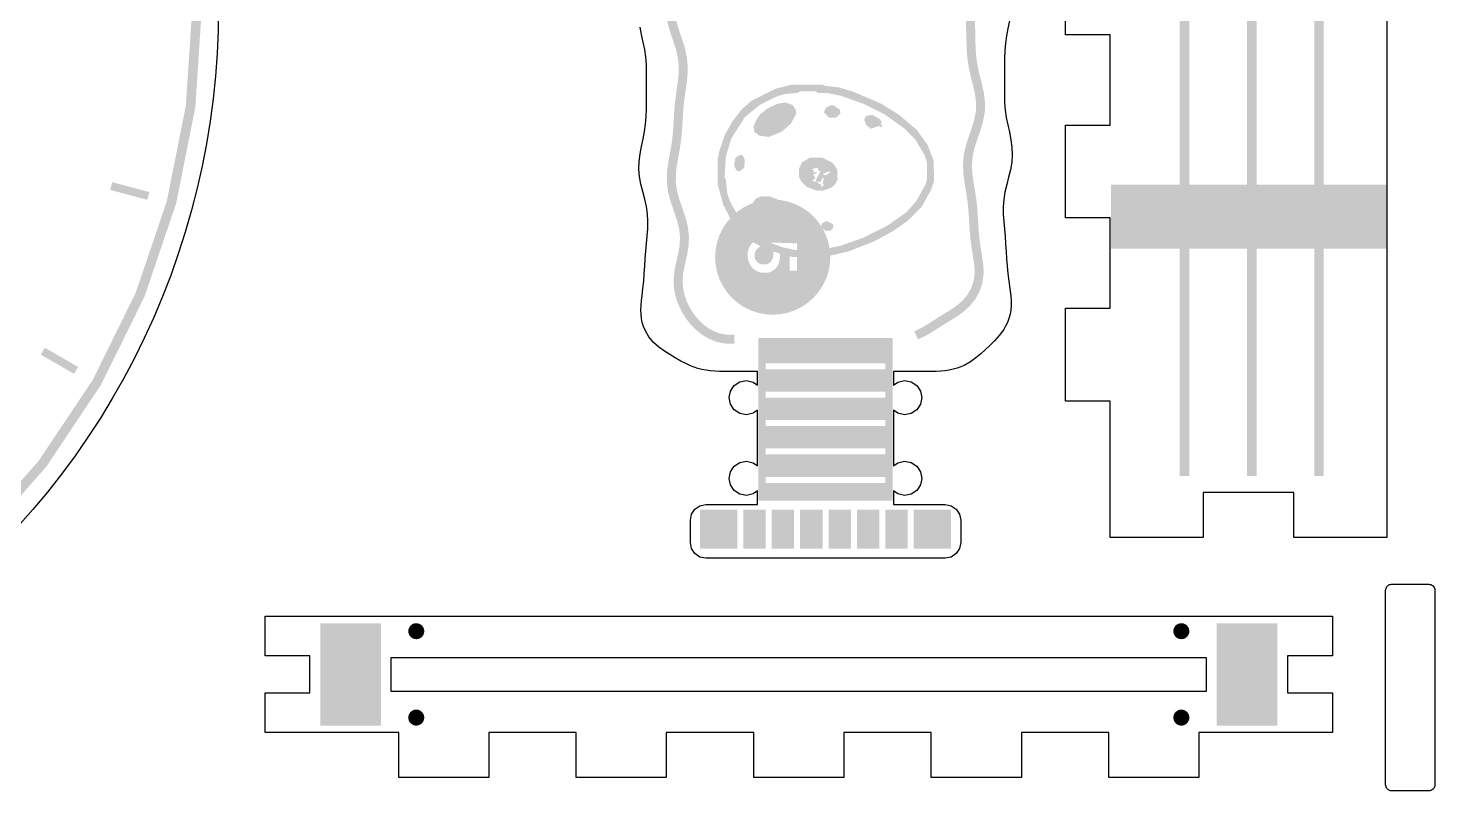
# Model space of a CAD drawing. Header units: millimetres. Extents: x 7 to 181, y 8 to 291.
# Drawn here: x 91.2 to 179, y 69.1 to 116.8 of the extents above; entities that cross this region are included whole.
import ezdxf

# ---------------------------------------------------------------- set-up
doc = ezdxf.new("R2010")
doc.units = ezdxf.units.MM
doc.layers.add('CUT', color=1, linetype='Continuous')
doc.layers.add('RASTER', color=7, linetype='Continuous')

msp = doc.modelspace()

# ---------------------------------------------------------------- hatches: boundary and pattern name
at = {"layer": 'RASTER'}
h = msp.add_hatch(color=7, dxfattribs=at)
h.paths.add_polyline_path([(102, 118), (101.598, 111.865), (100.398, 105.836), (98.422, 100.014), (95.703, 94.5), (92.288, 89.388), (88.234, 84.766), (83.612, 80.712), (78.5, 77.297), (72.986, 74.578), (67.164, 72.601), (61.135, 71.402), (55, 71), (48.865, 71.402), (42.835, 72.601), (37.014, 74.578), (31.5, 77.297), (26.388, 80.712), (21.766, 84.766), (17.712, 89.388), (14.297, 94.5), (11.578, 100.014), (9.601, 105.836), (8.402, 111.865), (8, 118), (8.402, 124.135), (9.601, 130.164), (11.578, 135.986), (14.297, 141.5), (17.712, 146.612), (21.766, 151.234), (26.388, 155.288), (31.5, 158.703), (37.014, 161.422), (42.835, 163.399), (48.865, 164.598), (55, 165), (61.135, 164.598), (67.164, 163.399), (72.986, 161.422), (78.5, 158.703), (83.612, 155.288), (88.234, 151.234), (92.288, 146.612), (95.703, 141.5), (98.422, 135.986), (100.398, 130.164), (101.598, 124.135)])
h.paths.add_polyline_path([(101.4, 118), (101.003, 111.944), (99.819, 105.991), (97.868, 100.243), (95.184, 94.8), (91.812, 89.753), (87.81, 85.19), (83.246, 81.188), (78.2, 77.816), (72.756, 75.132), (67.009, 73.181), (61.056, 71.997), (55, 71.6), (48.944, 71.997), (42.991, 73.181), (37.243, 75.132), (31.8, 77.816), (26.753, 81.188), (22.19, 85.19), (18.188, 89.753), (14.816, 94.8), (12.132, 100.243), (10.181, 105.991), (8.997, 111.944), (8.6, 118), (8.997, 124.056), (10.181, 130.009), (12.132, 135.757), (14.816, 141.2), (18.188, 146.247), (22.19, 150.81), (26.753, 154.812), (31.8, 158.184), (37.243, 160.868), (42.991, 162.819), (48.944, 164.003), (55, 164.4), (61.056, 164.003), (67.009, 162.819), (72.756, 160.868), (78.2, 158.184), (83.246, 154.812), (87.81, 150.81), (91.812, 146.247), (95.184, 141.2), (97.868, 135.757), (99.819, 130.009), (101.003, 124.056)], flags=0)
for points in [[(135.278, 97.627), (134.777, 97.63), (134.336, 97.717), (133.933, 97.875), (133.57, 98.091), (133.246, 98.351), (132.961, 98.644), (132.71, 98.965), (132.492, 99.313), (132.307, 99.689), (132.163, 100.095), (132.07, 100.531), (132.039, 101), (132.079, 101.508), (132.131, 101.768), (132.189, 102.043), (132.32, 102.605), (132.415, 103.189), (132.437, 103.786), (132.367, 104.384), (132.218, 104.97), (132.024, 105.539), (131.835, 106.088), (131.691, 106.62), (131.617, 107.141), (131.618, 107.662), (131.679, 108.195), (131.777, 108.744), (131.878, 109.307), (131.958, 109.877), (132.01, 110.446), (132.042, 111.008), (132.074, 111.561), (132.123, 112.109), (132.194, 112.659), (132.276, 113.218), (132.343, 113.791), (132.362, 114.378), (132.309, 114.97), (132.18, 115.558), (131.999, 116.131), (131.808, 116.685), (131.651, 117.221), (131.563, 117.741), (131.557, 118.255), (131.63, 118.779), (131.76, 119.319), (131.911, 119.877), (132.047, 120.449), (132.14, 121.028), (132.186, 121.605), (132.196, 122.174), (132.195, 122.733), (132.202, 123.285), (132.221, 123.838), (132.245, 124.4), (132.25, 124.972), (132.211, 125.554), (132.115, 126.137), (131.969, 126.712), (131.801, 127.272), (131.651, 127.814), (131.557, 128.339), (131.543, 128.853), (131.613, 129.37), (131.755, 129.903), (131.936, 130.455), (132.112, 131.025), (132.245, 131.609), (132.31, 132.198), (132.31, 132.782), (132.268, 133.353), (132.212, 133.912), (132.165, 134.463), (132.135, 135.014), (132.114, 135.572), (132.083, 136.139), (132.023, 136.712), (131.927, 137.285), (131.804, 137.849), (131.683, 138.399), (131.598, 138.932), (131.579, 139.46), (131.591, 139.707), (131.624, 139.959), (131.705, 140.483), (131.782, 141.007), (131.817, 141.543), (131.772, 142.079), (131.626, 142.593), (131.376, 143.059), (131.033, 143.455), (130.618, 143.768), (130.158, 143.994), (129.673, 144.145), (129.177, 144.238), (128.675, 144.293), (128.159, 144.327), (127.618, 144.343), (127.329, 144.337), (127.04, 144.332), (126.493, 144.299), (125.945, 144.248), (125.402, 144.181), (124.869, 144.114), (124.35, 144.073), (123.841, 144.079), (123.334, 144.147), (122.82, 144.276), (122.292, 144.449), (121.746, 144.632), (121.182, 144.783), (120.605, 144.864), (120.024, 144.856), (119.453, 144.766), (118.898, 144.625), (118.36, 144.472), (117.835, 144.341), (117.318, 144.252), (116.801, 144.208), (116.276, 144.199), (115.741, 144.207), (115.198, 144.213), (114.654, 144.206), (114.115, 144.192), (113.586, 144.185), (113.062, 144.207), (112.799, 144.243), (112.542, 144.289), (112.052, 144.45), (111.621, 144.663), (111.241, 144.905), (110.903, 145.152), (110.596, 145.39), (110.302, 145.615), (110.011, 145.829), (109.715, 146.048), (109.414, 146.288), (109.116, 146.569), (108.837, 146.902), (108.6, 147.294), (108.429, 147.741), (108.339, 148.245), (108.334, 148.509), (108.339, 148.779), (108.392, 149.311), (108.456, 149.849), (108.509, 150.395), (108.545, 150.94), (108.57, 151.48), (108.6, 152.011), (108.652, 152.536), (108.734, 153.06), (108.841, 153.592), (108.954, 154.136), (109.041, 154.696), (109.069, 155.269), (109.016, 155.846), (108.885, 156.415), (108.705, 156.969), (108.515, 157.505), (108.356, 158.03), (108.308, 158.29), (108.277, 158.551), (108.309, 159.064), (108.436, 159.531), (108.634, 159.956), (108.878, 160.335), (109.15, 160.668), (109.437, 160.961), (109.735, 161.22), (110.046, 161.447), (110.375, 161.646), (110.728, 161.812), (111.112, 161.94), (111.531, 162.023), (111.988, 162.059), (112.491, 162.053), (112.756, 162.035), (113.044, 162.025), (113.621, 162.028), (114.214, 162.1), (114.8, 162.241), (115.371, 162.424), (115.924, 162.605), (116.458, 162.743), (116.977, 162.806), (117.494, 162.784), (118.023, 162.684), (118.571, 162.532), (119.136, 162.368), (119.715, 162.23), (120.3, 162.143), (120.883, 162.112), (121.455, 162.118), (122.017, 162.136), (122.572, 162.147), (123.128, 162.144), (123.693, 162.139), (124.268, 162.152), (124.85, 162.207), (125.432, 162.313), (126.005, 162.46), (126.562, 162.615), (127.101, 162.74), (127.624, 162.8), (128.141, 162.778), (128.666, 162.674), (129.208, 162.507), (129.77, 162.315), (130.349, 162.143), (130.941, 162.031), (131.536, 161.996), (132.121, 162.027), (132.692, 162.095), (133.251, 162.17), (133.803, 162.23), (134.355, 162.269), (134.915, 162.297), (135.484, 162.335), (136.058, 162.399), (136.63, 162.493), (137.191, 162.603), (137.738, 162.698), (138.268, 162.747), (138.79, 162.727), (139.316, 162.629), (139.855, 162.466), (140.413, 162.269), (140.991, 162.083), (141.584, 161.955), (142.186, 161.915), (142.782, 161.963), (143.362, 162.072), (143.926, 162.202), (144.476, 162.318), (145.019, 162.4), (145.565, 162.447), (145.836, 162.451), (146.11, 162.452), (146.634, 162.417), (147.128, 162.353), (147.591, 162.262), (148.02, 162.138), (148.411, 161.97), (148.757, 161.752), (149.049, 161.482), (149.277, 161.163), (149.437, 160.8), (149.527, 160.399), (149.553, 159.967), (149.53, 159.506), (149.487, 159.015), (149.462, 158.494), (149.462, 158.21), (149.49, 157.91), (149.588, 157.336), (149.745, 156.761), (149.915, 156.203), (150.058, 155.661), (150.151, 155.129), (150.189, 154.595), (150.184, 154.053), (150.159, 153.5), (150.135, 152.937), (150.124, 152.373), (150.123, 151.815), (150.112, 151.266), (150.073, 150.726), (149.99, 150.189), (149.865, 149.645), (149.716, 149.088), (149.578, 148.513), (149.495, 147.921), (149.498, 147.32), (149.595, 146.723), (149.763, 146.142), (149.957, 145.579), (150.131, 145.035), (150.251, 144.506), (150.3, 143.984), (150.283, 143.455), (150.218, 142.913), (150.133, 142.356), (150.057, 141.79), (150.003, 141.221), (149.968, 140.657), (149.937, 140.102), (149.889, 139.555), (149.816, 139.008), (149.719, 138.455), (149.622, 137.888), (149.556, 137.306), (149.556, 136.712), (149.639, 136.117), (149.795, 135.532), (149.99, 134.965), (150.176, 134.417), (150.313, 133.887), (150.373, 133.369), (150.353, 132.85), (150.264, 132.318), (150.134, 131.769), (149.999, 131.204), (149.891, 130.629), (149.825, 130.052), (149.794, 129.481), (149.78, 128.92), (149.762, 128.366), (149.729, 127.814), (149.686, 127.255), (149.652, 126.685), (149.656, 126.103), (149.719, 125.516), (149.846, 124.932), (150.017, 124.361), (150.193, 123.808), (150.331, 123.273), (150.399, 122.754), (150.382, 122.24), (150.285, 121.715), (150.129, 121.173), (149.953, 120.612), (149.8, 120.035), (149.699, 119.45), (149.662, 118.864), (149.673, 118.288), (149.708, 117.724), (149.742, 117.169), (149.761, 116.617), (149.771, 116.059), (149.787, 115.492), (149.831, 114.917), (149.919, 114.339), (150.045, 113.767), (150.188, 113.208), (150.309, 112.666), (150.375, 112.141), (150.365, 111.625), (150.272, 111.104), (150.112, 110.567), (149.917, 110.011), (149.734, 109.436), (149.605, 108.846), (149.556, 108.251), (149.583, 107.662), (149.662, 107.087), (149.756, 106.526), (149.839, 105.976), (149.897, 105.429), (149.933, 104.878), (149.964, 104.318), (150.01, 103.75), (150.08, 103.18), (150.169, 102.618), (150.254, 102.063), (150.277, 101.792), (150.288, 101.525), (150.23, 101.015), (150.083, 100.56), (149.86, 100.16), (149.583, 99.818), (149.276, 99.534), (148.959, 99.299), (148.642, 99.096), (148.328, 98.904), (148.013, 98.709), (147.688, 98.5), (147.34, 98.278), (146.955, 98.055), (146.509, 97.844), (146.749, 97.338), (147.215, 97.559), (147.63, 97.799), (147.989, 98.028), (148.312, 98.235), (148.621, 98.427), (148.939, 98.621), (149.278, 98.839), (149.635, 99.104), (149.993, 99.436), (150.325, 99.847), (150.597, 100.338), (150.778, 100.897), (150.847, 101.49), (150.836, 101.825), (150.81, 102.135), (150.722, 102.704), (150.635, 103.258), (150.567, 103.806), (150.524, 104.355), (150.492, 104.912), (150.455, 105.478), (150.395, 106.048), (150.31, 106.615), (150.216, 107.171), (150.141, 107.713), (150.116, 108.241), (150.159, 108.763), (150.275, 109.29), (150.449, 109.833), (150.645, 110.394), (150.817, 110.974), (150.922, 111.57), (150.935, 112.17), (150.861, 112.763), (150.733, 113.338), (150.591, 113.896), (150.47, 114.441), (150.388, 114.98), (150.346, 115.522), (150.331, 116.072), (150.322, 116.631), (150.301, 117.196), (150.268, 117.758), (150.233, 118.311), (150.222, 118.852), (150.256, 119.384), (150.347, 119.915), (150.492, 120.456), (150.666, 121.012), (150.83, 121.587), (150.939, 122.179), (150.959, 122.782), (150.881, 123.38), (150.732, 123.962), (150.553, 124.526), (150.389, 125.072), (150.272, 125.606), (150.215, 126.135), (150.212, 126.67), (150.245, 127.217), (150.288, 127.776), (150.322, 128.34), (150.34, 128.904), (150.354, 129.459), (150.383, 130.005), (150.445, 130.545), (150.547, 131.088), (150.679, 131.64), (150.813, 132.208), (150.91, 132.793), (150.933, 133.391), (150.863, 133.99), (150.713, 134.577), (150.52, 135.146), (150.331, 135.696), (150.188, 136.229), (150.115, 136.751), (150.115, 137.274), (150.176, 137.809), (150.272, 138.359), (150.369, 138.923), (150.446, 139.493), (150.496, 140.062), (150.528, 140.624), (150.561, 141.178), (150.614, 141.726), (150.688, 142.277), (150.773, 142.837), (150.842, 143.412), (150.861, 144.001), (150.805, 144.595), (150.672, 145.183), (150.489, 145.756), (150.297, 146.311), (150.142, 146.847), (150.056, 147.367), (150.054, 147.883), (150.129, 148.408), (150.259, 148.95), (150.408, 149.51), (150.54, 150.083), (150.63, 150.663), (150.672, 151.24), (150.683, 151.809), (150.685, 152.367), (150.695, 152.92), (150.719, 153.475), (150.745, 154.038), (150.749, 154.613), (150.707, 155.197), (150.606, 155.781), (150.454, 156.356), (150.284, 156.916), (150.135, 157.458), (150.044, 157.991), (150.022, 158.236), (150.022, 158.476), (150.046, 158.977), (150.089, 159.467), (150.113, 159.969), (150.082, 160.477), (149.97, 160.975), (149.764, 161.441), (149.469, 161.853), (149.098, 162.197), (148.672, 162.466), (148.209, 162.665), (147.723, 162.807), (147.217, 162.906), (146.689, 162.975), (146.134, 163.012), (145.83, 163.012), (145.53, 163.006), (144.953, 162.957), (144.376, 162.869), (143.805, 162.749), (143.247, 162.62), (142.707, 162.519), (142.182, 162.476), (141.663, 162.51), (141.136, 162.624), (140.592, 162.8), (140.03, 162.998), (139.448, 163.174), (138.853, 163.283), (138.254, 163.307), (137.664, 163.254), (137.09, 163.154), (136.53, 163.045), (135.981, 162.954), (135.434, 162.893), (134.882, 162.857), (134.321, 162.828), (133.753, 162.788), (133.184, 162.727), (132.622, 162.651), (132.073, 162.585), (131.537, 162.556), (131.011, 162.587), (130.482, 162.688), (129.94, 162.848), (129.381, 163.04), (128.803, 163.217), (128.207, 163.335), (127.603, 163.36), (127.006, 163.292), (126.424, 163.158), (125.86, 163.001), (125.312, 162.861), (124.773, 162.762), (124.235, 162.712), (123.689, 162.699), (123.132, 162.705), (122.568, 162.707), (122.002, 162.696), (121.443, 162.678), (120.895, 162.672), (120.356, 162.701), (119.821, 162.78), (119.279, 162.909), (118.724, 163.071), (118.15, 163.23), (117.559, 163.34), (116.955, 163.366), (116.354, 163.294), (115.766, 163.143), (115.198, 162.957), (114.649, 162.781), (114.114, 162.652), (113.586, 162.587), (113.049, 162.586), (112.784, 162.595), (112.508, 162.613), (111.97, 162.619), (111.455, 162.578), (110.97, 162.482), (110.521, 162.332), (110.111, 162.14), (109.735, 161.914), (109.385, 161.658), (109.052, 161.369), (108.731, 161.041), (108.424, 160.663), (108.143, 160.226), (107.909, 159.722), (107.756, 159.154), (107.717, 158.553), (107.753, 158.209), (107.814, 157.888), (107.983, 157.33), (108.174, 156.788), (108.345, 156.265), (108.462, 155.757), (108.508, 155.257), (108.484, 154.753), (108.403, 154.237), (108.292, 153.704), (108.182, 153.159), (108.096, 152.607), (108.041, 152.055), (108.01, 151.509), (107.985, 150.972), (107.951, 150.44), (107.898, 149.909), (107.835, 149.371), (107.781, 148.819), (107.773, 148.508), (107.783, 148.176), (107.889, 147.592), (108.096, 147.049), (108.38, 146.578), (108.707, 146.186), (109.046, 145.865), (109.373, 145.603), (109.679, 145.378), (109.966, 145.166), (110.254, 144.946), (110.566, 144.704), (110.926, 144.441), (111.348, 144.174), (111.841, 143.931), (112.392, 143.749), (112.711, 143.69), (113.02, 143.648), (113.578, 143.625), (114.126, 143.632), (114.665, 143.646), (115.199, 143.652), (115.734, 143.647), (116.277, 143.639), (116.829, 143.648), (117.39, 143.696), (117.951, 143.793), (118.504, 143.93), (119.043, 144.084), (119.566, 144.217), (120.072, 144.297), (120.569, 144.305), (121.07, 144.234), (121.584, 144.096), (122.116, 143.917), (122.665, 143.738), (123.228, 143.597), (123.8, 143.52), (124.368, 143.513), (124.926, 143.557), (125.471, 143.625), (126.006, 143.691), (126.536, 143.74), (127.065, 143.773), (127.339, 143.777), (127.611, 143.783), (128.133, 143.767), (128.627, 143.735), (129.096, 143.684), (129.538, 143.601), (129.951, 143.474), (130.325, 143.29), (130.65, 143.046), (130.914, 142.742), (131.106, 142.383), (131.22, 141.979), (131.256, 141.538), (131.225, 141.066), (131.15, 140.567), (131.07, 140.04), (131.032, 139.757), (131.019, 139.455), (131.041, 138.877), (131.132, 138.295), (131.256, 137.73), (131.376, 137.179), (131.468, 136.636), (131.524, 136.095), (131.554, 135.546), (131.575, 134.988), (131.606, 134.424), (131.654, 133.86), (131.709, 133.304), (131.75, 132.76), (131.751, 132.229), (131.692, 131.702), (131.571, 131.171), (131.402, 130.626), (131.217, 130.062), (131.064, 129.48), (130.984, 128.883), (131, 128.281), (131.104, 127.69), (131.262, 127.117), (131.429, 126.562), (131.567, 126.022), (131.655, 125.49), (131.69, 124.956), (131.684, 124.414), (131.661, 123.86), (131.641, 123.298), (131.635, 122.735), (131.636, 122.179), (131.626, 121.632), (131.584, 121.094), (131.497, 120.558), (131.368, 120.015), (131.217, 119.458), (131.079, 118.883), (130.998, 118.291), (131.005, 117.69), (131.105, 117.095), (131.274, 116.515), (131.467, 115.955), (131.639, 115.412), (131.755, 114.884), (131.802, 114.362), (131.784, 113.833), (131.72, 113.291), (131.639, 112.735), (131.566, 112.17), (131.515, 111.602), (131.483, 111.04), (131.451, 110.487), (131.401, 109.941), (131.324, 109.396), (131.225, 108.843), (131.125, 108.277), (131.058, 107.695), (131.058, 107.101), (131.142, 106.507), (131.299, 105.923), (131.494, 105.357), (131.681, 104.81), (131.817, 104.281), (131.877, 103.764), (131.857, 103.246), (131.77, 102.714), (131.642, 102.166), (131.582, 101.879), (131.523, 101.575), (131.478, 101.005), (131.514, 100.455), (131.624, 99.943), (131.791, 99.472), (132.002, 99.041), (132.251, 98.643), (132.539, 98.275), (132.87, 97.935), (133.251, 97.63), (133.687, 97.372), (134.18, 97.179), (134.722, 97.072), (135.274, 97.066)], [(163.7, 161.2), (163.7, 88.8), (163.1, 88.8), (163.1, 161.2)], [(167.9, 161.2), (167.9, 88.8), (167.3, 88.8), (167.3, 161.2)], [(172.1, 161.2), (172.1, 88.8), (171.5, 88.8), (171.5, 161.2)], [(96.406, 107.164), (98.725, 106.543), (98.595, 106.06), (96.277, 106.681)], [(176, 107), (176, 103), (158.8, 103), (158.8, 107)], [(162.79, 105), (162.785, 104.928), (162.771, 104.858), (162.748, 104.79), (162.716, 104.725), (162.676, 104.665), (162.629, 104.611), (162.575, 104.564), (162.515, 104.524), (162.45, 104.492), (162.382, 104.469), (162.312, 104.455), (162.24, 104.45), (162.168, 104.455), (162.098, 104.469), (162.03, 104.492), (161.965, 104.524), (161.905, 104.564), (161.851, 104.611), (161.804, 104.665), (161.764, 104.725), (161.732, 104.79), (161.709, 104.858), (161.695, 104.928), (161.69, 105), (161.695, 105.072), (161.709, 105.142), (161.732, 105.21), (161.764, 105.275), (161.804, 105.335), (161.851, 105.389), (161.905, 105.436), (161.965, 105.476), (162.03, 105.508), (162.098, 105.531), (162.168, 105.545), (162.24, 105.55), (162.312, 105.545), (162.382, 105.531), (162.45, 105.508), (162.515, 105.476), (162.575, 105.436), (162.629, 105.389), (162.676, 105.335), (162.716, 105.275), (162.748, 105.21), (162.771, 105.142), (162.785, 105.072)], [(167.95, 105), (167.945, 104.928), (167.931, 104.858), (167.908, 104.79), (167.876, 104.725), (167.836, 104.665), (167.789, 104.611), (167.735, 104.564), (167.675, 104.524), (167.61, 104.492), (167.542, 104.469), (167.472, 104.455), (167.4, 104.45), (167.328, 104.455), (167.258, 104.469), (167.19, 104.492), (167.125, 104.524), (167.065, 104.564), (167.011, 104.611), (166.964, 104.665), (166.924, 104.725), (166.892, 104.79), (166.869, 104.858), (166.855, 104.928), (166.85, 105), (166.855, 105.072), (166.869, 105.142), (166.892, 105.21), (166.924, 105.275), (166.964, 105.335), (167.011, 105.389), (167.065, 105.436), (167.125, 105.476), (167.19, 105.508), (167.258, 105.531), (167.328, 105.545), (167.4, 105.55), (167.472, 105.545), (167.542, 105.531), (167.61, 105.508), (167.675, 105.476), (167.735, 105.436), (167.789, 105.389), (167.836, 105.335), (167.876, 105.275), (167.908, 105.21), (167.931, 105.142), (167.945, 105.072)], [(173.11, 105), (173.105, 104.928), (173.091, 104.858), (173.068, 104.79), (173.036, 104.725), (172.996, 104.665), (172.949, 104.611), (172.895, 104.564), (172.835, 104.524), (172.77, 104.492), (172.702, 104.469), (172.632, 104.455), (172.56, 104.45), (172.488, 104.455), (172.418, 104.469), (172.35, 104.492), (172.285, 104.524), (172.225, 104.564), (172.171, 104.611), (172.124, 104.665), (172.084, 104.725), (172.052, 104.79), (172.029, 104.858), (172.015, 104.928), (172.01, 105), (172.015, 105.072), (172.029, 105.142), (172.052, 105.21), (172.084, 105.275), (172.124, 105.335), (172.171, 105.389), (172.225, 105.436), (172.285, 105.476), (172.35, 105.508), (172.418, 105.531), (172.488, 105.545), (172.56, 105.55), (172.632, 105.545), (172.702, 105.531), (172.77, 105.508), (172.835, 105.476), (172.895, 105.436), (172.949, 105.389), (172.996, 105.335), (173.036, 105.275), (173.068, 105.21), (173.091, 105.142), (173.105, 105.072)], [(92.191, 96.817), (94.269, 95.617), (94.019, 95.183), (91.941, 96.383)], [(109.4, 79.6), (113.2, 79.6), (113.2, 73.2), (109.4, 73.2)], [(115.9, 79.1), (115.896, 79.035), (115.883, 78.971), (115.862, 78.909), (115.833, 78.85), (115.797, 78.796), (115.754, 78.746), (115.704, 78.703), (115.65, 78.667), (115.591, 78.638), (115.529, 78.617), (115.465, 78.604), (115.4, 78.6), (115.335, 78.604), (115.271, 78.617), (115.209, 78.638), (115.15, 78.667), (115.096, 78.703), (115.046, 78.746), (115.003, 78.796), (114.967, 78.85), (114.938, 78.909), (114.917, 78.971), (114.904, 79.035), (114.9, 79.1), (114.904, 79.165), (114.917, 79.229), (114.938, 79.291), (114.967, 79.35), (115.003, 79.404), (115.046, 79.454), (115.096, 79.497), (115.15, 79.533), (115.209, 79.562), (115.271, 79.583), (115.335, 79.596), (115.4, 79.6), (115.465, 79.596), (115.529, 79.583), (115.591, 79.562), (115.65, 79.533), (115.704, 79.497), (115.754, 79.454), (115.797, 79.404), (115.833, 79.35), (115.862, 79.291), (115.883, 79.229), (115.896, 79.165)], [(163.701, 79.1), (163.697, 79.035), (163.684, 78.971), (163.663, 78.909), (163.634, 78.85), (163.598, 78.796), (163.555, 78.746), (163.505, 78.703), (163.451, 78.667), (163.392, 78.638), (163.33, 78.617), (163.266, 78.604), (163.201, 78.6), (163.136, 78.604), (163.072, 78.617), (163.01, 78.638), (162.951, 78.667), (162.897, 78.703), (162.847, 78.746), (162.804, 78.796), (162.768, 78.85), (162.739, 78.909), (162.718, 78.971), (162.705, 79.035), (162.701, 79.1), (162.705, 79.165), (162.718, 79.229), (162.739, 79.291), (162.768, 79.35), (162.804, 79.404), (162.847, 79.454), (162.897, 79.497), (162.951, 79.533), (163.01, 79.562), (163.072, 79.583), (163.136, 79.596), (163.201, 79.6), (163.266, 79.596), (163.33, 79.583), (163.392, 79.562), (163.451, 79.533), (163.505, 79.497), (163.555, 79.454), (163.598, 79.404), (163.634, 79.35), (163.663, 79.291), (163.684, 79.229), (163.697, 79.165)], [(165.401, 79.6), (169.201, 79.6), (169.201, 73.2), (165.401, 73.2)], [(115.9, 73.7), (115.896, 73.635), (115.883, 73.571), (115.862, 73.509), (115.833, 73.45), (115.797, 73.396), (115.754, 73.346), (115.704, 73.303), (115.65, 73.267), (115.591, 73.238), (115.529, 73.217), (115.465, 73.204), (115.4, 73.2), (115.335, 73.204), (115.271, 73.217), (115.209, 73.238), (115.15, 73.267), (115.096, 73.303), (115.046, 73.346), (115.003, 73.396), (114.967, 73.45), (114.938, 73.509), (114.917, 73.571), (114.904, 73.635), (114.9, 73.7), (114.904, 73.765), (114.917, 73.829), (114.938, 73.891), (114.967, 73.95), (115.003, 74.004), (115.046, 74.054), (115.096, 74.097), (115.15, 74.133), (115.209, 74.162), (115.271, 74.183), (115.335, 74.196), (115.4, 74.2), (115.465, 74.196), (115.529, 74.183), (115.591, 74.162), (115.65, 74.133), (115.704, 74.097), (115.754, 74.054), (115.797, 74.004), (115.833, 73.95), (115.862, 73.891), (115.883, 73.829), (115.896, 73.765)], [(163.701, 73.7), (163.697, 73.635), (163.684, 73.571), (163.663, 73.509), (163.634, 73.45), (163.598, 73.396), (163.555, 73.346), (163.505, 73.303), (163.451, 73.267), (163.392, 73.238), (163.33, 73.217), (163.266, 73.204), (163.201, 73.2), (163.136, 73.204), (163.072, 73.217), (163.01, 73.238), (162.951, 73.267), (162.897, 73.303), (162.847, 73.346), (162.804, 73.396), (162.768, 73.45), (162.739, 73.509), (162.718, 73.571), (162.705, 73.635), (162.701, 73.7), (162.705, 73.765), (162.718, 73.829), (162.739, 73.891), (162.768, 73.95), (162.804, 74.004), (162.847, 74.054), (162.897, 74.097), (162.951, 74.133), (163.01, 74.162), (163.072, 74.183), (163.136, 74.196), (163.201, 74.2), (163.266, 74.196), (163.33, 74.183), (163.392, 74.162), (163.451, 74.133), (163.505, 74.097), (163.555, 74.054), (163.598, 74.004), (163.634, 73.95), (163.663, 73.891), (163.684, 73.829), (163.697, 73.765)]]:
    msp.add_hatch(color=7, dxfattribs=at).paths.add_polyline_path(points)
h = msp.add_hatch(color=7, dxfattribs=at)
h.paths.add_polyline_path([(147.725, 108.499), (147.751, 107.233), (147.579, 106.716), (147.002, 105.657), (146.054, 104.709), (145.193, 104.106), (143.961, 103.443), (142.411, 102.84), (140.947, 102.496), (138.879, 102.496), (138.449, 102.582), (137.157, 103.013), (136.442, 103.417), (135.322, 104.451), (134.978, 104.968), (134.573, 105.769), (134.228, 107.061), (134.228, 108.611), (134.314, 109.042), (134.659, 110.075), (135.15, 110.963), (135.753, 111.738), (136.356, 112.255), (137.846, 113.004), (138.879, 113.262), (140.774, 113.262), (140.947, 113.176), (141.808, 113.09), (142.669, 112.832), (144.418, 112.082), (145.537, 111.393), (146.657, 110.446), (147.346, 109.498)])
h.paths.add_polyline_path([(147.32, 108.353), (147.148, 108.87), (146.571, 109.843), (145.882, 110.532), (144.676, 111.393), (143.358, 112.056), (141.894, 112.573), (141.033, 112.746), (140.516, 112.746), (140.344, 112.832), (139.396, 112.832), (139.224, 112.746), (138.363, 112.659), (137.846, 112.487), (136.873, 111.996), (135.925, 111.221), (135.09, 109.903), (134.745, 108.783), (134.659, 107.491), (134.745, 107.319), (134.831, 106.458), (135.004, 105.941), (135.753, 104.623), (136.27, 104.106), (137.389, 103.417), (138.277, 103.099), (139.052, 102.926), (140.602, 102.926), (141.894, 103.185), (143.358, 103.702), (144.848, 104.451), (146.054, 105.312), (146.657, 106.001), (147.234, 107.061), (147.32, 107.405)], flags=0)
h.paths.add_polyline_path([(144.538, 110.739), (144.478, 110.592), (144.306, 110.678), (143.789, 110.506), (143.505, 110.739), (143.384, 111.083), (143.505, 111.307), (143.875, 111.367), (144.332, 111.135), (144.478, 110.937), (144.418, 110.704)], flags=0)
h.paths.add_polyline_path([(141.868, 111.686), (141.894, 111.454), (141.636, 111.195), (141.205, 111.195), (140.86, 111.54), (141.007, 111.824), (141.291, 111.97), (141.463, 111.97)], flags=0)
h.paths.add_polyline_path([(141.696, 107.982), (141.722, 107.319), (141.575, 107.035), (141.351, 106.828), (140.774, 106.63), (140.43, 106.63), (139.801, 106.863), (139.457, 107.207), (139.31, 107.491), (139.31, 108.008), (139.508, 108.413), (139.999, 108.697), (140.774, 108.697), (141.403, 108.379)], flags=0)
h.paths.add_polyline_path([(141.438, 104.537), (141.463, 104.305), (141.291, 104.132), (140.947, 104.132), (140.688, 104.391), (140.749, 104.589), (141.033, 104.735)], flags=0)
h.paths.add_polyline_path([(141.265, 107.776), (141.205, 107.836), (140.8, 107.69), (140.947, 107.578)], flags=0)
h.paths.add_polyline_path([(140.86, 107.405), (140.8, 107.466), (140.662, 107.173), (140.542, 107.207), (140.456, 107.121), (140.714, 107.001), (140.714, 106.828), (140.86, 106.975), (140.8, 107.087)], flags=0)
h.paths.add_polyline_path([(140.662, 107.862), (140.542, 107.862), (140.49, 108.069), (140.111, 107.982), (140.232, 107.896), (140.197, 107.776), (140.404, 107.81), (140.43, 107.75), (140.197, 107.638), (140.344, 107.405), (140.111, 107.259), (140.404, 107.173), (140.37, 107.293)], flags=0)
h.paths.add_polyline_path([(139.112, 111.686), (139.138, 111.454), (138.819, 110.825), (138.216, 110.308), (137.415, 109.989), (136.812, 110.075), (136.528, 110.308), (136.468, 110.678), (136.7, 111.135), (136.873, 111.393), (137.303, 111.738), (137.932, 112.056), (138.449, 112.143), (138.905, 111.996)], flags=0)
h.paths.add_polyline_path([(138.94, 105.054), (138.966, 104.563), (138.854, 104.33), (138.535, 104.132), (137.846, 104.132), (136.959, 104.537), (136.528, 104.968), (136.295, 105.424), (136.295, 105.683), (136.614, 106.139), (136.985, 106.286), (137.415, 106.286), (137.992, 106.088), (137.958, 105.967), (138.165, 105.657), (138.044, 105.536), (138.363, 105.51), (138.475, 105.364), (138.595, 105.398), (138.595, 105.278), (138.449, 105.166), (138.535, 105.08), (138.767, 105.278), (138.733, 105.364), (138.044, 105.967), (138.104, 106.027), (138.475, 105.795), (138.819, 105.364), (138.879, 105.252), (138.819, 105.106)], flags=0)
h.paths.add_polyline_path([(135.925, 108.585), (135.891, 108.069), (135.606, 107.836), (135.408, 107.896), (135.262, 108.181), (135.322, 108.637), (135.494, 108.809), (135.693, 108.87), (135.805, 108.809)], flags=0)
h = msp.add_hatch(color=7, dxfattribs=at)
h.paths.add_polyline_path([(141.27, 102.479), (141.239, 102.009), (141.147, 101.547), (140.996, 101.101), (140.787, 100.679), (140.526, 100.287), (140.215, 99.933), (139.861, 99.623), (139.47, 99.361), (139.047, 99.153), (138.602, 99.002), (138.14, 98.91), (137.67, 98.879), (137.2, 98.91), (136.738, 99.002), (136.292, 99.153), (135.87, 99.361), (135.479, 99.623), (135.125, 99.933), (134.814, 100.287), (134.553, 100.679), (134.344, 101.101), (134.193, 101.547), (134.101, 102.009), (134.07, 102.479), (134.101, 102.949), (134.193, 103.41), (134.344, 103.856), (134.553, 104.278), (134.814, 104.67), (135.125, 105.024), (135.479, 105.334), (135.87, 105.596), (136.292, 105.804), (136.738, 105.956), (137.2, 106.048), (137.67, 106.078), (138.14, 106.048), (138.602, 105.956), (139.047, 105.804), (139.47, 105.596), (139.861, 105.334), (140.215, 105.024), (140.526, 104.67), (140.787, 104.278), (140.996, 103.856), (141.147, 103.41), (141.239, 102.949)])
h.paths.add_polyline_path([(138.732, 101.629), (139.191, 101.629), (139.191, 103.341), (137.547, 103.392), (137.555, 103.375), (137.564, 103.357), (137.572, 103.338), (137.58, 103.319), (137.588, 103.299), (137.595, 103.279), (137.603, 103.258), (137.611, 103.237), (137.618, 103.215), (137.625, 103.193), (137.632, 103.171), (137.639, 103.149), (137.645, 103.126), (137.652, 103.104), (137.658, 103.081), (137.664, 103.058), (137.669, 103.036), (137.675, 103.013), (137.68, 102.989), (137.684, 102.966), (137.689, 102.943), (137.693, 102.919), (137.696, 102.895), (137.7, 102.872), (137.703, 102.848), (137.705, 102.824), (137.707, 102.801), (137.709, 102.779), (137.711, 102.756), (137.712, 102.734), (137.712, 102.712), (137.712, 102.691), (137.712, 102.66), (137.711, 102.63), (137.709, 102.599), (137.706, 102.569), (137.702, 102.539), (137.697, 102.509), (137.691, 102.479), (137.685, 102.449), (137.677, 102.42), (137.668, 102.391), (137.658, 102.363), (137.647, 102.336), (137.634, 102.309), (137.62, 102.284), (137.604, 102.259), (137.587, 102.234), (137.569, 102.211), (137.549, 102.189), (137.528, 102.168), (137.506, 102.148), (137.482, 102.129), (137.457, 102.111), (137.43, 102.095), (137.402, 102.079), (137.373, 102.065), (137.341, 102.053), (137.308, 102.043), (137.273, 102.035), (137.236, 102.028), (137.197, 102.024), (137.156, 102.021), (137.114, 102.02), (137.08, 102.021), (137.047, 102.023), (137.015, 102.026), (136.985, 102.031), (136.954, 102.037), (136.925, 102.045), (136.897, 102.054), (136.869, 102.065), (136.843, 102.076), (136.817, 102.089), (136.793, 102.102), (136.77, 102.117), (136.748, 102.133), (136.727, 102.149), (136.707, 102.167), (136.689, 102.186), (136.671, 102.205), (136.655, 102.225), (136.639, 102.247), (136.625, 102.268), (136.612, 102.291), (136.6, 102.315), (136.588, 102.339), (136.578, 102.364), (136.569, 102.39), (136.562, 102.416), (136.555, 102.442), (136.55, 102.469), (136.545, 102.496), (136.543, 102.524), (136.541, 102.552), (136.54, 102.581), (136.542, 102.631), (136.547, 102.679), (136.555, 102.726), (136.567, 102.771), (136.582, 102.814), (136.601, 102.855), (136.623, 102.895), (136.648, 102.933), (136.677, 102.969), (136.707, 103.002), (136.74, 103.033), (136.774, 103.061), (136.811, 103.086), (136.85, 103.108), (136.892, 103.128), (136.935, 103.146), (136.765, 103.609), (136.691, 103.577), (136.62, 103.54), (136.554, 103.5), (136.492, 103.455), (136.434, 103.405), (136.379, 103.351), (136.329, 103.293), (136.283, 103.23), (136.242, 103.164), (136.206, 103.094), (136.176, 103.019), (136.151, 102.942), (136.132, 102.86), (136.118, 102.775), (136.11, 102.686), (136.107, 102.593), (136.108, 102.537), (136.111, 102.482), (136.117, 102.428), (136.125, 102.375), (136.135, 102.322), (136.147, 102.27), (136.162, 102.219), (136.179, 102.169), (136.198, 102.119), (136.219, 102.072), (136.242, 102.026), (136.267, 101.982), (136.294, 101.939), (136.323, 101.898), (136.354, 101.858), (136.387, 101.82), (136.422, 101.784), (136.459, 101.75), (136.498, 101.717), (136.539, 101.687), (136.581, 101.659), (136.626, 101.632), (136.672, 101.607), (136.721, 101.585), (136.771, 101.564), (136.823, 101.546), (136.876, 101.532), (136.931, 101.519), (136.988, 101.51), (137.047, 101.503), (137.107, 101.499), (137.169, 101.497), (137.225, 101.499), (137.28, 101.502), (137.333, 101.509), (137.385, 101.517), (137.435, 101.528), (137.483, 101.542), (137.53, 101.558), (137.574, 101.576), (137.618, 101.597), (137.659, 101.619), (137.699, 101.644), (137.737, 101.67), (137.773, 101.698), (137.808, 101.729), (137.841, 101.761), (137.872, 101.795), (137.901, 101.831), (137.929, 101.868), (137.954, 101.907), (137.978, 101.947), (138.001, 101.989), (138.021, 102.033), (138.04, 102.078), (138.057, 102.124), (138.071, 102.172), (138.084, 102.221), (138.095, 102.27), (138.104, 102.321), (138.111, 102.373), (138.116, 102.425), (138.119, 102.479), (138.12, 102.534), (138.12, 102.554), (138.12, 102.575), (138.119, 102.597), (138.118, 102.619), (138.117, 102.642), (138.115, 102.666), (138.114, 102.69), (138.112, 102.714), (138.109, 102.739), (138.107, 102.763), (138.104, 102.785), (138.1, 102.807), (138.096, 102.828), (138.092, 102.849), (138.087, 102.868), (138.082, 102.886), (138.732, 102.857), (138.732, 101.629)], flags=0)
h = msp.add_hatch(color=7, dxfattribs=at)
h.paths.add_polyline_path([(145.173, 97.432), (136.767, 97.432), (136.767, 87.252), (145.173, 87.252)])
h.paths.add_polyline_path([(144.706, 95.844), (144.706, 95.471), (137.234, 95.471), (137.234, 95.844), (144.706, 95.844)], flags=0)
h.paths.add_polyline_path([(144.706, 94.07), (144.706, 93.696), (137.234, 93.696), (137.234, 94.07), (144.706, 94.07)], flags=0)
h.paths.add_polyline_path([(144.706, 92.295), (144.706, 91.922), (137.234, 91.922), (137.234, 92.295), (144.706, 92.295)], flags=0)
h.paths.add_polyline_path([(144.706, 90.521), (144.706, 90.147), (137.234, 90.147), (137.234, 90.521), (144.706, 90.521)], flags=0)
h.paths.add_polyline_path([(144.706, 88.746), (144.706, 88.372), (137.234, 88.372), (137.234, 88.746), (144.706, 88.746)], flags=0)
h = msp.add_hatch(color=7, dxfattribs=at)
h.paths.add_polyline_path([(148.815, 86.691), (133.124, 86.691), (133.124, 84.263), (148.815, 84.263)])
h.paths.add_polyline_path([(146.48, 86.691), (146.48, 84.263), (146.107, 84.263), (146.107, 86.691), (146.48, 86.691)], flags=0)
h.paths.add_polyline_path([(144.706, 86.691), (144.706, 84.263), (144.332, 84.263), (144.332, 86.691), (144.706, 86.691)], flags=0)
h.paths.add_polyline_path([(142.931, 86.691), (142.931, 84.263), (142.558, 84.263), (142.558, 86.691), (142.931, 86.691)], flags=0)
h.paths.add_polyline_path([(141.157, 86.691), (141.157, 84.263), (140.783, 84.263), (140.783, 86.691), (141.157, 86.691)], flags=0)
h.paths.add_polyline_path([(139.382, 86.691), (139.382, 84.263), (139.008, 84.263), (139.008, 86.691), (139.382, 86.691)], flags=0)
h.paths.add_polyline_path([(137.607, 86.691), (137.607, 84.263), (137.234, 84.263), (137.234, 86.691), (137.607, 86.691)], flags=0)
h.paths.add_polyline_path([(135.833, 86.691), (135.833, 84.263), (135.459, 84.263), (135.459, 86.691), (135.833, 86.691)], flags=0)

# ---------------------------------------------------------------- linework, layer by layer
at = {"layer": 'CUT'}
for points in [[(176.04, 162.2), (176.04, 87.8), (176.04, 84.96), (170.227, 84.96), (170.227, 87.76), (164.573, 87.76), (164.573, 84.96), (158.76, 84.96), (158.76, 87.8), (158.76, 93.483), (155.96, 93.483), (155.96, 99.286), (158.76, 99.286), (158.76, 104.929), (155.96, 104.929), (155.96, 110.732), (158.76, 110.732), (158.76, 116.375), (155.96, 116.375), (155.96, 122.178)], [(103.04, 118.059), (103.021, 116.636), (102.959, 115.215), (102.856, 113.796), (102.71, 112.381), (102.523, 110.971), (102.294, 109.567), (102.024, 108.17), (101.712, 106.782), (101.359, 105.404), (100.966, 104.037), (100.532, 102.682), (100.059, 101.34), (99.546, 100.013), (98.994, 98.702), (98.403, 97.408), (97.774, 96.132), (97.108, 94.875), (96.405, 93.638), (95.665, 92.423), (94.89, 91.23), (94.08, 90.061), (93.235, 88.916), (92.357, 87.796), (91.447, 86.703), (90.504, 85.638)], [(152.463, 117.238), (152.364, 116.773), (152.276, 116.31), (152.211, 115.847), (152.172, 115.384), (152.156, 114.921), (152.154, 114.457), (152.155, 113.992), (152.152, 113.527), (152.147, 113.062), (152.146, 112.598), (152.16, 112.135), (152.198, 111.673), (152.264, 111.21), (152.355, 110.747), (152.456, 110.282), (152.55, 109.816), (152.614, 109.348), (152.633, 108.879), (152.6, 108.41), (152.52, 107.942), (152.408, 107.475), (152.288, 107.01), (152.182, 106.547), (152.108, 106.086), (152.072, 105.624), (152.074, 105.162), (152.104, 104.699), (152.146, 104.235), (152.189, 103.769), (152.224, 103.304), (152.252, 102.839), (152.278, 102.374), (152.311, 101.91), (152.358, 101.447), (152.419, 100.983), (152.488, 100.518), (152.55, 100.048), (152.568, 99.758), (152.574, 99.462), (152.546, 99.183), (152.502, 98.906), (152.426, 98.651), (152.338, 98.4), (152.223, 98.173), (152.101, 97.952), (151.822, 97.57), (151.524, 97.246), (151.233, 96.96), (150.952, 96.694), (150.669, 96.436), (150.365, 96.181), (150.024, 95.936), (149.633, 95.714), (149.416, 95.623), (149.194, 95.535), (148.95, 95.469), (148.704, 95.409), (148.437, 95.372), (148.171, 95.341), (147.885, 95.332), (147.601, 95.326), (147.143, 95.335), (146.686, 95.337), (146.229, 95.337), (145.772, 95.337), (145.213, 95.337), (145.213, 94.479), (145.488, 94.673), (145.899, 94.764), (146.314, 94.689), (146.668, 94.459), (146.905, 94.11), (146.988, 93.696), (146.905, 93.283), (146.668, 92.934), (146.314, 92.704), (145.899, 92.628), (145.488, 92.72), (145.213, 92.914), (145.213, 89.435), (145.488, 89.629), (145.899, 89.721), (146.314, 89.645), (146.668, 89.415), (146.905, 89.066), (146.988, 88.653), (146.905, 88.239), (146.668, 87.89), (146.314, 87.66), (145.899, 87.585), (145.488, 87.676), (145.213, 87.87), (145.213, 87.011), (148.446, 87.011), (148.815, 86.938), (149.131, 86.727), (149.342, 86.411), (149.416, 86.041), (149.416, 84.633), (149.342, 84.263), (149.131, 83.947), (148.815, 83.736), (148.446, 83.662), (133.494, 83.662), (133.125, 83.736), (132.809, 83.947), (132.597, 84.263), (132.524, 84.633), (132.524, 86.041), (132.597, 86.411), (132.809, 86.727), (133.125, 86.938), (133.494, 87.011), (136.727, 87.011), (136.727, 87.87), (136.452, 87.676), (136.04, 87.585), (135.625, 87.66), (135.272, 87.89), (135.035, 88.239), (134.951, 88.653), (135.035, 89.066), (135.272, 89.415), (135.625, 89.645), (136.04, 89.721), (136.452, 89.629), (136.727, 89.435), (136.727, 92.914), (136.452, 92.72), (136.04, 92.628), (135.625, 92.704), (135.272, 92.934), (135.035, 93.283), (134.951, 93.696), (135.035, 94.11), (135.272, 94.459), (135.625, 94.689), (136.04, 94.764), (136.452, 94.673), (136.727, 94.479), (136.727, 95.337), (136.168, 95.337), (135.71, 95.337), (135.253, 95.337), (134.796, 95.336), (134.338, 95.332), (134.053, 95.344), (133.769, 95.363), (133.504, 95.406), (133.241, 95.456), (132.999, 95.527), (132.76, 95.601), (132.543, 95.693), (132.331, 95.782), (131.94, 95.98), (131.582, 96.182), (131.241, 96.386), (130.903, 96.601), (130.564, 96.844), (130.231, 97.134), (129.931, 97.489), (129.691, 97.905), (129.601, 98.147), (129.524, 98.389), (129.478, 98.651), (129.444, 98.913), (129.44, 99.193), (129.444, 99.471), (129.473, 99.764), (129.504, 100.051), (129.563, 100.519), (129.61, 100.985), (129.644, 101.451), (129.671, 101.918), (129.701, 102.385), (129.739, 102.853), (129.786, 103.32), (129.833, 103.787), (129.869, 104.252), (129.877, 104.717), (129.848, 105.18), (129.777, 105.644), (129.673, 106.109), (129.551, 106.576), (129.436, 107.044), (129.35, 107.514), (129.31, 107.985), (129.322, 108.456), (129.381, 108.927), (129.471, 109.395), (129.57, 109.862), (129.66, 110.328), (129.727, 110.793), (129.766, 111.258), (129.783, 111.723), (129.786, 112.19), (129.785, 112.657), (129.787, 113.124), (129.792, 113.591), (129.793, 114.057), (129.78, 114.522), (129.742, 114.987), (129.675, 115.452), (129.584, 115.917), (129.482, 116.384), (129.388, 116.853)]]:
    msp.add_lwpolyline(points, dxfattribs=at)
for points in [[(178.601, 82.04), (178.668, 82.037), (178.73, 82.028), (178.788, 82.013), (178.84, 81.991), (178.887, 81.963), (178.928, 81.928), (178.963, 81.887), (178.991, 81.84), (179.013, 81.788), (179.028, 81.73), (179.037, 81.668), (179.04, 81.601), (179.04, 69.559), (179.037, 69.492), (179.028, 69.43), (179.013, 69.372), (178.991, 69.32), (178.963, 69.273), (178.928, 69.232), (178.887, 69.197), (178.84, 69.169), (178.788, 69.147), (178.73, 69.132), (178.668, 69.123), (178.601, 69.12), (176.399, 69.12), (176.332, 69.123), (176.27, 69.132), (176.212, 69.147), (176.16, 69.169), (176.113, 69.197), (176.072, 69.232), (176.037, 69.273), (176.009, 69.32), (175.987, 69.372), (175.972, 69.43), (175.963, 69.492), (175.96, 69.559), (175.96, 81.601), (175.963, 81.668), (175.972, 81.73), (175.987, 81.788), (176.009, 81.84), (176.037, 81.887), (176.072, 81.928), (176.113, 81.963), (176.16, 81.991), (176.212, 82.013), (176.27, 82.028), (176.332, 82.037), (176.399, 82.04)], [(108.8, 80.04), (169.801, 80.04), (172.641, 80.04), (172.641, 77.56), (169.841, 77.56), (169.841, 75.24), (172.641, 75.24), (172.641, 72.76), (169.801, 72.76), (164.295, 72.76), (164.295, 69.96), (158.67, 69.96), (158.67, 72.76), (153.204, 72.76), (153.204, 69.96), (147.579, 69.96), (147.579, 72.76), (142.113, 72.76), (142.113, 69.96), (136.488, 69.96), (136.488, 72.76), (131.022, 72.76), (131.022, 69.96), (125.397, 69.96), (125.397, 72.76), (119.931, 72.76), (119.931, 69.96), (114.306, 69.96), (114.306, 72.76), (108.8, 72.76), (105.96, 72.76), (105.96, 75.24), (108.76, 75.24), (108.76, 77.56), (105.96, 77.56), (105.96, 80.04)], [(113.84, 77.46), (164.761, 77.46), (164.761, 75.34), (113.84, 75.34)]]:
    msp.add_lwpolyline(points, close=True, dxfattribs=at)

doc.saveas('drawing.dxf')
